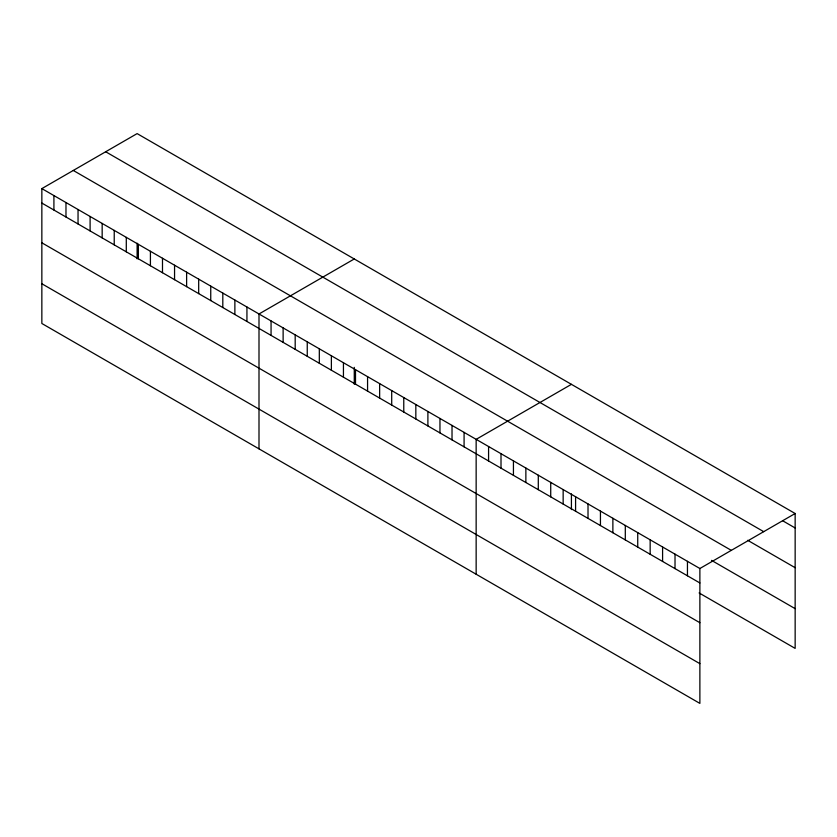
<?xml version="1.0" encoding="UTF-8"?>
<svg xmlns="http://www.w3.org/2000/svg" width="837" height="837" viewBox="0 0 837 837"><rect width="100%" height="100%" fill="white"/><g stroke="black" fill="none" stroke-linecap="round" stroke-linejoin="round"><path stroke-width="1.26" d="M41.85 188.607L699.878 568.511L699.878 703.394L41.85 323.49L41.85 188.607L137.122 133.606L795.15 513.51L795.15 648.393L699.104 592.941M354.271 258.968L258.999 313.98L258.999 448.862M571.42 384.34L476.148 439.352L476.148 574.224M699.878 568.511L795.15 513.51M782.721 520.792L795.15 527.969M105.682 151.759L763.71 531.662M747.692 540.304L795.15 567.706M73.29 170.455L731.318 550.369M711.534 560.371L795.15 608.656M41.85 203.067L699.878 582.971M41.85 242.803L699.878 622.718M41.85 283.753L699.878 663.657M687.449 561.345L687.449 575.793M675.02 554.167L675.02 568.616M662.59 546.99L662.59 561.449M650.161 539.813L650.161 554.272M637.731 532.635L637.731 547.095M625.302 525.458L625.302 539.917M612.872 518.281L612.872 532.74M600.443 511.104L600.443 525.563M588.013 503.937L588.013 518.385M575.584 496.759L575.584 511.208M571.42 493.935L571.42 509.587M563.155 489.582L563.155 504.041M550.725 482.405L550.725 496.864M538.296 475.228L538.296 489.687M525.866 468.05L525.866 482.51M513.437 460.873L513.437 475.332M501.007 453.696L501.007 468.155M488.578 446.519L488.578 460.978M464.085 432.384L464.085 446.843M452.022 425.416L452.022 439.875M439.959 418.448L439.959 432.907M427.895 411.49L427.895 425.949M415.832 404.522L415.832 418.981M403.769 397.554L403.769 412.013M391.706 390.597L391.706 405.045M379.642 383.628L379.642 398.088M367.569 376.66L367.569 391.12M355.505 369.703L355.505 384.152M354.271 367.359L354.271 384.214M343.442 362.735L343.442 377.194M331.379 355.767L331.379 370.226M319.315 348.799L319.315 363.258M307.252 341.841L307.252 356.29M295.189 334.873L295.189 349.332M283.126 327.905L283.126 342.364M271.062 320.948L271.062 335.396M246.936 307.012L246.936 321.471M234.873 300.044L234.873 314.503M222.809 293.086L222.809 307.535M210.746 286.118L210.746 300.577M198.683 279.15L198.683 293.609M186.62 272.192L186.62 286.641M174.556 265.224L174.556 279.684M162.493 258.256L162.493 272.716M150.419 251.288L150.419 265.748M138.356 244.331L138.356 258.779M137.122 243.19L137.122 258.853M126.293 237.363L126.293 251.822M114.23 230.395L114.23 244.854M102.166 223.437L102.166 237.886M90.103 216.469L90.103 230.928M78.04 209.501L78.04 223.96M65.977 202.533L65.977 216.992M53.913 195.576L53.913 210.035"/></g></svg>
